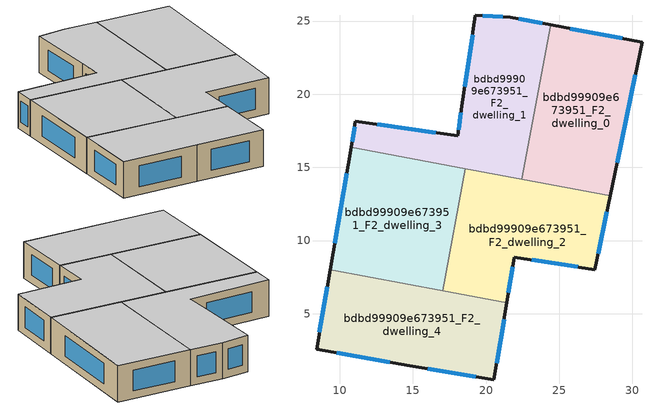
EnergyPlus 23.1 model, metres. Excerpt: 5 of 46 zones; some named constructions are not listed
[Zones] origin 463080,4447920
bdbd99909e673951_F2_dwelling_0
 floor to bdbd99909e673951_F1_dwelling_0 (EU_floor_Construction): 30.66,23.57 28.48,13.07 22.45,14.2 24.42,24.74 z6
 wall outside (EU_wall_Construction): 28.48,13.07 30.66,23.57 24.42,24.74 z6:9
 wall to bdbd99909e673951_F2_dwelling_1 (EU_wall_Construction): 24.42,24.74 22.45,14.2 z6:9
 wall to bdbd99909e673951_F2_dwelling_2 (EU_wall_Construction): 22.45,14.2 28.48,13.07 z6:9
 window (EU_Window_Construction): 29.32,23.82 25.75,24.49 / 28.95,15.32 30.19,21.32 z6.64:8.36
 ceiling to bdbd99909e673951_F3_dwelling_0 (EU_floor_Construction): 28.48,13.07 30.66,23.57 24.42,24.74 22.45,14.2 z9
bdbd99909e673951_F2_dwelling_1
 floor to bdbd99909e673951_F1_dwelling_1 (EU_floor_Construction): 24.42,24.74 22.45,14.2 10.77,16.38 11.07,18.15 18.07,17.16 18.34,19.17 19.27,25.41 21.64,25.25 z6
 wall outside (EU_wall_Construction): 24.42,24.74 21.64,25.25 19.27,25.41 18.34,19.17 18.07,17.16 11.07,18.15 10.77,16.38 z6:9
 wall to bdbd99909e673951_F2_dwelling_3 (EU_wall_Construction): 10.77,16.38 18.59,14.92 z6:9
 wall to bdbd99909e673951_F2_dwelling_2 (EU_wall_Construction): 18.59,14.92 22.45,14.2 z6:9
 window (EU_Window_Construction): 16.57,17.37 12.57,17.94 / 18.28,18.74 18.13,17.59 / 19.07,24.07 18.54,20.5 / 21.13,25.29 19.78,25.38 / 23.82,24.85 22.24,25.14 / 11.01,17.77 10.84,16.76 z6.64:8.36
 ceiling to bdbd99909e673951_F3_dwelling_1 (EU_floor_Construction): 22.45,14.2 24.42,24.74 21.64,25.25 19.27,25.41 18.34,19.17 18.07,17.16 11.07,18.15 10.77,16.38 z9
bdbd99909e673951_F2_dwelling_2
 floor to bdbd99909e673951_F1_dwelling_2 (EU_floor_Construction): 28.48,13.07 27.44,8.01 21.93,8.87 21.41,5.76 17.03,6.58 18.59,14.92 z6
 wall outside (EU_wall_Construction): 21.41,5.76 21.93,8.87 27.44,8.01 28.48,13.07 z6:9
 wall to bdbd99909e673951_F2_dwelling_3 (EU_wall_Construction): 18.59,14.92 17.03,6.58 z6:9
 wall to bdbd99909e673951_F2_dwelling_4 (EU_wall_Construction): 17.03,6.58 21.41,5.76 z6:9
 window (EU_Window_Construction): 27.66,9.09 28.26,11.98 / 23.11,8.69 26.26,8.19 / 21.52,6.42 21.82,8.2 z6.64:8.36
 ceiling to bdbd99909e673951_F3_dwelling_2 (EU_floor_Construction): 27.44,8.01 28.48,13.07 18.59,14.92 17.03,6.58 21.41,5.76 21.93,8.87 z9
bdbd99909e673951_F2_dwelling_3
 floor to bdbd99909e673951_F1_dwelling_3 (EU_floor_Construction): 18.59,14.92 17.03,6.58 9.34,8.01 10.77,16.38 z6
 wall outside (EU_wall_Construction): 10.77,16.38 9.34,8.01 z6:9
 wall to bdbd99909e673951_F2_dwelling_4 (EU_wall_Construction): 9.34,8.01 17.03,6.58 z6:9
 window (EU_Window_Construction): 10.47,14.59 9.65,9.81 z6.64:8.36
 ceiling to bdbd99909e673951_F3_dwelling_3 (EU_floor_Construction): 17.03,6.58 18.59,14.92 10.77,16.38 9.34,8.01 z9
bdbd99909e673951_F2_dwelling_4
 floor to bdbd99909e673951_F1_dwelling_4 (EU_floor_Construction): 21.41,5.76 20.54,0.47 14.8,1.46 8.41,2.57 9.34,8.01 z6
 wall outside (EU_wall_Construction): 9.34,8.01 8.41,2.57 14.8,1.46 20.54,0.47 21.41,5.76 z6:9
 window (EU_Window_Construction): 9.14,6.85 8.61,3.73 / 20.73,1.61 21.23,4.63 / 16.03,1.25 19.31,0.69 / 9.78,2.33 13.43,1.69 z6.64:8.36
 ceiling to bdbd99909e673951_F3_dwelling_4 (EU_floor_Construction): 20.54,0.47 21.41,5.76 9.34,8.01 8.41,2.57 14.8,1.46 z9
[SCHEDULE:FILE] Column Number=1; Rows to Skip at Top=0; Number of Hours of Data=8760; Column Separator=Comma; Interpolate to Timestep=No; Minutes per Item=60; Adjust Schedule for Daylight Savings=Yes
Name | File
EU_Step8_GainSchedule_bdbd99909e673951_F3_dwelling_0_f000 | ../../schedules/bdbd99909e673951/bdbd99909e673951_F3_dwelling_0_f000_gain.csv
EU_Step8_GainSchedule_bdbd99909e673951_F3_dwelling_1_f000 | ../../schedules/bdbd99909e673951/bdbd99909e673951_F3_dwelling_1_f000_gain.csv
EU_Step8_GainSchedule_bdbd99909e673951_F3_dwelling_2_f000 | ../../schedules/bdbd99909e673951/bdbd99909e673951_F3_dwelling_2_f000_gain.csv
EU_Step8_GainSchedule_bdbd99909e673951_F3_dwelling_3_f000 | ../../schedules/bdbd99909e673951/bdbd99909e673951_F3_dwelling_3_f000_gain.csv
EU_Step8_GainSchedule_bdbd99909e673951_F3_dwelling_4_f000 | ../../schedules/bdbd99909e673951/bdbd99909e673951_F3_dwelling_4_f000_gain.csv
EU_Step8_GainSchedule_bdbd99909e673951_F4_dwelling_0_f000 | ../../schedules/bdbd99909e673951/bdbd99909e673951_F4_dwelling_0_f000_gain.csv
EU_Step8_GainSchedule_bdbd99909e673951_F4_dwelling_1_f000 | ../../schedules/bdbd99909e673951/bdbd99909e673951_F4_dwelling_1_f000_gain.csv
EU_Step8_GainSchedule_bdbd99909e673951_F4_dwelling_2_f000 | ../../schedules/bdbd99909e673951/bdbd99909e673951_F4_dwelling_2_f000_gain.csv
EU_Step8_GainSchedule_bdbd99909e673951_F4_dwelling_3_f000 | ../../schedules/bdbd99909e673951/bdbd99909e673951_F4_dwelling_3_f000_gain.csv
EU_Step8_GainSchedule_bdbd99909e673951_F4_dwelling_4_f000 | ../../schedules/bdbd99909e673951/bdbd99909e673951_F4_dwelling_4_f000_gain.csv
EU_Step8_GainSchedule_bdbd99909e673951_F5_dwelling_0_f000 | ../../schedules/bdbd99909e673951/bdbd99909e673951_F5_dwelling_0_f000_gain.csv
EU_Step8_GainSchedule_bdbd99909e673951_F5_dwelling_1_f000 | ../../schedules/bdbd99909e673951/bdbd99909e673951_F5_dwelling_1_f000_gain.csv
EU_Step8_GainSchedule_bdbd99909e673951_F5_dwelling_2_f000 | ../../schedules/bdbd99909e673951/bdbd99909e673951_F5_dwelling_2_f000_gain.csv
EU_Step8_GainSchedule_bdbd99909e673951_F5_dwelling_3_f000 | ../../schedules/bdbd99909e673951/bdbd99909e673951_F5_dwelling_3_f000_gain.csv
EU_Step8_GainSchedule_bdbd99909e673951_F5_dwelling_4_f000 | ../../schedules/bdbd99909e673951/bdbd99909e673951_F5_dwelling_4_f000_gain.csv
EU_Step8_GainSchedule_bdbd99909e673951_F6_dwelling_0_f000 | ../../schedules/bdbd99909e673951/bdbd99909e673951_F6_dwelling_0_f000_gain.csv
EU_Step8_GainSchedule_bdbd99909e673951_F6_dwelling_1_f000 | ../../schedules/bdbd99909e673951/bdbd99909e673951_F6_dwelling_1_f000_gain.csv
EU_Step8_GainSchedule_bdbd99909e673951_F6_dwelling_2_f000 | ../../schedules/bdbd99909e673951/bdbd99909e673951_F6_dwelling_2_f000_gain.csv
EU_Step8_GainSchedule_bdbd99909e673951_F6_dwelling_3_f000 | ../../schedules/bdbd99909e673951/bdbd99909e673951_F6_dwelling_3_f000_gain.csv
EU_Step8_GainSchedule_bdbd99909e673951_F6_dwelling_4_f000 | ../../schedules/bdbd99909e673951/bdbd99909e673951_F6_dwelling_4_f000_gain.csv
